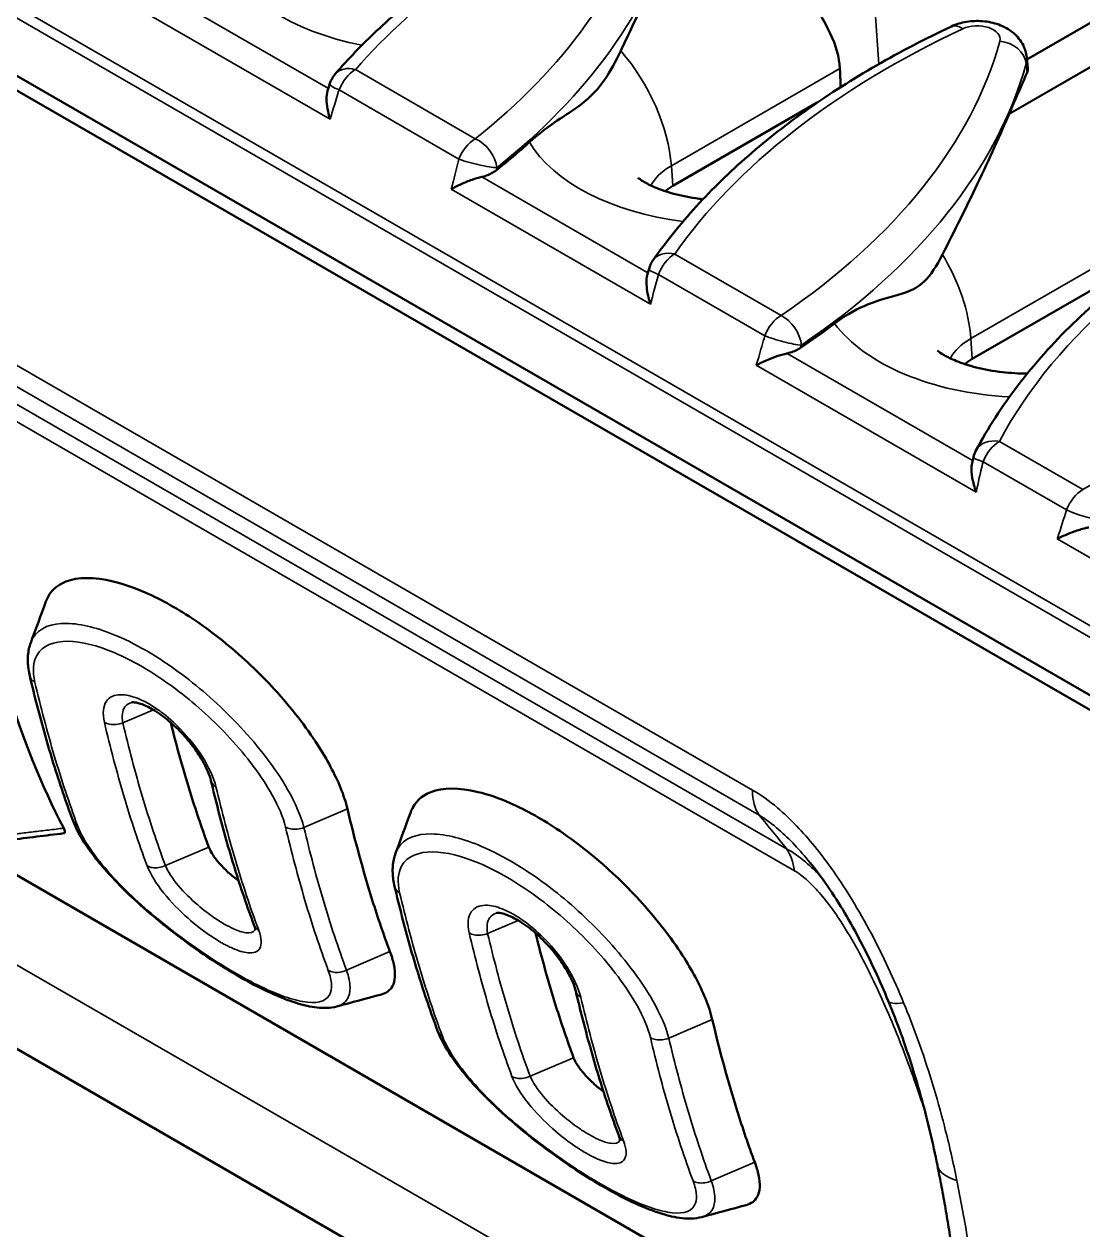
# Model space of a CAD drawing. Header units: millimetres. Extents: x 0 to 1485, y 0 to 1050.
# Drawn here: x 260.83 to 290.58, y 158.93 to 192.82 of the extents above; entities that cross this region are included whole.
import ezdxf

# ---------------------------------------------------------------- set-up
doc = ezdxf.new("R2010")
doc.units = ezdxf.units.MM
doc.header["$LTSCALE"] = 2.5
doc.layers.add('Sichtbar (ISO)', color=7, linetype='Continuous', lineweight=50)
doc.layers.add('Sichtbar schmal (ISO)', color=7, linetype='Continuous', lineweight=35)

msp = doc.modelspace()

# ---------------------------------------------------------------- linework, layer by layer
at = {"layer": 'Sichtbar (ISO)'}
for p, q in [((416.86, 100.751), (63.307, 304.875)), ((240.614, 202.915), (417.037, 101.057)), ((287.419, 153.42), (204.908, 201.058)), ((287.555, 148.461), (206.6, 195.201)), ((289.012, 191.828), (293.613, 194.485)), ((289.005, 191.891), (289.039, 191.573)), ((283.114, 190.614), (279.058, 188.272)), ((293.014, 186.609), (287.476, 183.412))]:
    msp.add_line(p, q, dxfattribs=at)
for centre, start, end in [((270.136, 190.929), 138.9686, 162.8004), ((279.113, 185.747), 145.0473, 164.8271), ((288.236, 180.479), 151.9397, 167.0118)]:
    msp.add_arc(centre, 0.75, start, end, dxfattribs=at)
for centre, major_axis, ratio, start_param, end_param in [((346.626, 156.71), (-9.344, -104.432), 0.790213, 4.447753, 4.449817), ((261.29, 194.229), (28.061, 0), 0.57735, 6.037665, 6.038748), ((251.39, 198.233), (28.061, 0), 0.57735, 5.654837, 5.714066), ((280.649, 187.353), (-2.25, 0), 0.57735, 5.497787, 5.645887), ((352.718, 157.45), (-8.856, -98.925), 0.790158, 4.491591, 4.493542), ((261.29, 194.229), (28.061, 0), 0.57735, 5.577567, 5.631766), ((289.067, 182.493), (-2.25, 0), 0.57735, 5.497787, 5.645887), ((357.581, 158.416), (-8.222, -91.848), 0.790204, 4.539146, 4.54098), ((39.655, 437.242), (-547.584, 68.221), 0.484888, 2.045295, 2.048333)]:
    msp.add_ellipse(centre, major_axis=major_axis, ratio=ratio, start_param=start_param, end_param=end_param, dxfattribs=at)
for points, knots in [([(269.57, 191.422), (269.932, 191.838), (270.324, 192.244), (271.162, 193.033), (271.609, 193.417), (272.554, 194.158), (273.053, 194.516), (274.099, 195.206), (274.645, 195.537), (275.784, 196.171), (276.375, 196.474), (276.987, 196.761)], [5.9633841, 5.9633841, 5.9633841, 5.9633841, 6.0478518, 6.0478518, 6.1323195, 6.1323195, 6.2167872, 6.2167872, 6.3012549, 6.3012549, 6.3857225, 6.3857225, 6.3857225, 6.3857225]), ([(282.349, 195.102), (282.342, 195.038), (282.342, 194.971), (282.359, 194.778), (282.39, 194.648), (282.48, 194.383), (282.549, 194.226), (282.709, 193.914), (282.799, 193.758), (283.088, 193.268), (283.314, 192.914), (283.638, 192.233), (283.741, 191.901), (283.755, 191.577)], [3.8013839, 3.8013839, 3.8013839, 3.8013839, 3.8486369, 3.8486369, 3.9329934, 3.9329934, 4.0314686, 4.0314686, 4.1299438, 4.1299438, 4.3729414, 4.3729414, 4.5970062, 4.5970062, 4.5970062, 4.5970062]), ([(277.594, 192.072), (277.824, 192.551), (278.038, 193.011), (278.368, 193.743), (278.494, 194.03), (278.61, 194.295)], [1.1724592, 1.1724592, 1.1724592, 1.1724592, 1.5671437, 1.5671437, 1.8461985, 1.8461985, 1.8461985, 1.8461985]), ([(286.886, 192.756), (287.024, 192.821), (287.166, 192.862), (287.46, 192.911), (287.614, 192.917), (287.918, 192.892), (288.07, 192.861), (288.363, 192.754), (288.507, 192.679), (288.743, 192.475), (288.84, 192.362), (288.958, 192.119), (288.992, 192.008), (289.005, 191.891)], [0.102537, 0.102537, 0.102537, 0.102537, 0.502627, 0.502627, 0.927097, 0.927097, 1.350551, 1.350551, 1.766423, 1.766423, 2.082244, 2.082244, 2.294291, 2.294291, 2.294291, 2.294291]), ([(278.498, 186.176), (278.861, 186.696), (279.268, 187.202), (280.165, 188.186), (280.654, 188.662), (281.709, 189.582), (282.276, 190.025), (283.479, 190.873), (284.116, 191.278), (285.454, 192.048), (286.156, 192.413), (286.886, 192.756)], [5.8813541, 5.8813541, 5.8813541, 5.8813541, 5.9822278, 5.9822278, 6.0831015, 6.0831015, 6.1839752, 6.1839752, 6.2848489, 6.2848489, 6.3857225, 6.3857225, 6.3857225, 6.3857225]), ([(275.028, 189.503), (275.264, 189.715), (275.481, 189.879), (276.052, 190.279), (276.38, 190.462), (277.053, 191.069), (277.295, 191.452), (277.594, 192.072)], [-1.180217, -1.180217, -1.180217, -1.180217, -0.963853, -0.963853, -0.533073, -0.533073, 0, 0, 0, 0]), ([(288.517, 190.308), (288.559, 190.405), (288.599, 190.5), (288.775, 190.909), (288.904, 191.216), (289.016, 191.462)], [5.4826973, 5.4826973, 5.4826973, 5.4826973, 5.5850708, 5.5850708, 5.9462229, 5.9462229, 5.9462229, 5.9462229]), ([(269.426, 190.149), (269.425, 190.151), (269.425, 190.152), (269.394, 190.251), (269.37, 190.349), (269.337, 190.535), (269.328, 190.625), (269.327, 190.796), (269.335, 190.878), (269.356, 190.947)], [-0.0008062, -0.0008062, -0.0008062, -0.0008062, 0, 0, 0.0642914, 0.0642914, 0.126081, 0.126081, 0.1905923, 0.1905923, 0.1905923, 0.1905923]), ([(286.638, 186.347), (286.978, 187.017), (287.313, 187.688), (287.962, 189.051), (288.266, 189.73), (288.509, 190.291)], [0.830789, 0.830789, 0.830789, 0.830789, 1.339149, 1.339149, 1.926999, 1.926999, 1.926999, 1.926999]), ([(273.688, 188.525), (273.599, 188.505), (273.506, 188.477), (273.311, 188.41), (273.209, 188.369), (273.014, 188.28), (272.92, 188.232), (272.835, 188.183), (272.834, 188.183), (272.833, 188.182)], [0.0947916, 0.0947916, 0.0947916, 0.0947916, 0.1522468, 0.1522468, 0.2178656, 0.2178656, 0.2863204, 0.2863204, 0.2870271, 0.2870271, 0.2870271, 0.2870271]), ([(274.092, 188.71), (274.017, 188.651), (273.924, 188.6), (273.775, 188.548), (273.732, 188.535), (273.688, 188.525)], [0, 0, 0, 0, 0.07596, 0.07596, 0.1047277, 0.1047277, 0.1047277, 0.1047277]), ([(278.082, 188.504), (278.082, 188.504), (278.084, 188.502), (278.106, 188.482), (278.154, 188.444), (278.311, 188.348), (278.422, 188.29), (278.707, 188.169), (278.885, 188.107), (279.302, 187.995), (279.546, 187.946), (279.837, 187.907), (279.872, 187.903), (279.907, 187.899)], [1.3105354, 1.3105354, 1.3105354, 1.3105354, 1.3627451, 1.3627451, 1.5429892, 1.5429892, 1.7243543, 1.7243543, 1.9195187, 1.9195187, 2.1315394, 2.1315394, 2.1599898, 2.1599898, 2.1599898, 2.1599898]), ([(287.574, 180.832), (287.91, 181.462), (288.309, 182.078), (289.224, 183.272), (289.74, 183.851), (290.881, 184.964), (291.506, 185.499), (292.855, 186.519), (293.58, 187.004), (295.118, 187.92), (295.932, 188.351), (296.786, 188.751)], [5.7963505, 5.7963505, 5.7963505, 5.7963505, 5.9142249, 5.9142249, 6.0320993, 6.0320993, 6.1499737, 6.1499737, 6.2678481, 6.2678481, 6.3857225, 6.3857225, 6.3857225, 6.3857225]), ([(283.604, 184.406), (283.967, 184.68), (284.283, 184.838), (284.964, 185.119), (285.323, 185.173), (285.809, 185.354), (285.969, 185.441), (286.312, 185.77), (286.47, 186.017), (286.638, 186.347)], [-1.034156, -1.034156, -1.034156, -1.034156, -0.834853, -0.834853, -0.475916, -0.475916, -0.260053, -0.260053, 0, 0, 0, 0]), ([(278.43, 184.951), (278.43, 184.952), (278.429, 184.953), (278.376, 185.115), (278.338, 185.277), (278.312, 185.543), (278.315, 185.646), (278.334, 185.739), (278.336, 185.748), (278.339, 185.757)], [-0.0008269, -0.0008269, -0.0008269, -0.0008269, 0, 0, 0.1062093, 0.1062093, 0.1910154, 0.1910154, 0.2010287, 0.2010287, 0.2010287, 0.2010287]), ([(282.65, 183.722), (282.569, 183.667), (282.469, 183.621), (282.331, 183.58), (282.304, 183.573), (282.276, 183.567)], [0, 0, 0, 0, 0.07529831, 0.07529831, 0.09334807, 0.09334807, 0.09334807, 0.09334807]), ([(282.276, 183.567), (282.263, 183.564), (282.249, 183.561), (282.138, 183.534), (282.036, 183.504), (281.842, 183.436), (281.749, 183.398), (281.571, 183.319), (281.486, 183.277), (281.407, 183.234), (281.406, 183.233), (281.405, 183.233)], [0.0850363, 0.0850363, 0.0850363, 0.0850363, 0.0934038, 0.0934038, 0.1558913, 0.1558913, 0.2163996, 0.2163996, 0.2791222, 0.2791222, 0.2798388, 0.2798388, 0.2798388, 0.2798388]), ([(286.5, 183.644), (286.5, 183.644), (286.505, 183.639), (286.54, 183.609), (286.596, 183.567), (286.769, 183.466), (286.888, 183.407), (287.19, 183.286), (287.377, 183.224), (287.81, 183.115), (288.061, 183.069), (288.55, 183.013), (288.785, 182.999), (289.02, 182.997)], [1.310535, 1.310535, 1.310535, 1.310535, 1.386619, 1.386619, 1.565768, 1.565768, 1.748444, 1.748444, 1.945758, 1.945758, 2.15979, 2.15979, 2.343964, 2.343964, 2.343964, 2.343964]), ([(287.583, 179.666), (287.583, 179.667), (287.582, 179.669), (287.535, 179.804), (287.498, 179.938), (287.455, 180.183), (287.446, 180.298), (287.457, 180.428), (287.461, 180.457), (287.468, 180.484)], [-0.0008513, -0.0008513, -0.0008513, -0.0008513, 0, 0, 0.0895806, 0.0895806, 0.1725191, 0.1725191, 0.1976117, 0.1976117, 0.1976117, 0.1976117]), ([(259.069, 179.578), (259.403, 177.671), (259.825, 175.821), (260.791, 172.741), (261.311, 171.413), (261.94, 170.219)], [-5.130969, -5.130969, -5.130969, -5.130969, -3.583141, -3.583141, -2.332327, -2.332327, -2.332327, -2.332327]), ([(290.749, 178.675), (290.719, 178.668), (290.688, 178.661), (290.55, 178.627), (290.441, 178.593), (290.252, 178.525), (290.169, 178.493), (290.012, 178.424), (289.936, 178.388), (289.865, 178.351), (289.864, 178.35), (289.863, 178.35)], [0.0752884, 0.0752884, 0.0752884, 0.0752884, 0.0947455, 0.0947455, 0.1616166, 0.1616166, 0.2160268, 0.2160268, 0.272036, 0.272036, 0.2727641, 0.2727641, 0.2727641, 0.2727641]), ([(261.44, 176.592), (261.442, 176.598), (261.444, 176.605), (261.55, 176.875), (261.746, 177.052), (262.337, 177.283), (262.792, 177.286), (263.617, 177.086), (263.92, 176.981), (264.46, 176.744), (264.695, 176.626), (265.162, 176.364), (265.394, 176.22), (265.92, 175.864), (266.216, 175.643), (266.972, 175.022), (267.433, 174.589), (268.337, 173.602), (268.748, 173.072), (269.343, 172.149), (269.562, 171.742), (269.805, 171.145), (269.87, 170.945), (269.914, 170.759)], [-3.230507, -3.230507, -3.230507, -3.230507, -3.222241, -3.222241, -2.873848, -2.873848, -2.412437, -2.412437, -2.166934, -2.166934, -1.985863, -1.985863, -1.811086, -1.811086, -1.591076, -1.591076, -1.243173, -1.243173, -0.864606, -0.864606, -0.56647, -0.56647, -0.404305, -0.404305, -0.404305, -0.404305]), ([(260.985, 174.501), (260.97, 174.565), (260.958, 174.63), (260.94, 174.759), (260.934, 174.823), (260.929, 174.949), (260.93, 175.012), (260.94, 175.136), (260.949, 175.198), (260.975, 175.318), (260.992, 175.376), (261.013, 175.433)], [0.0000617, 0.0000617, 0.0000617, 0.0000617, 0.0443567, 0.0443567, 0.0886516, 0.0886516, 0.1329466, 0.1329466, 0.1772416, 0.1772416, 0.2215366, 0.2215366, 0.2215366, 0.2215366]), ([(262.193, 170.444), (262.097, 170.701), (262.005, 170.961), (261.826, 171.488), (261.74, 171.753), (261.573, 172.29), (261.493, 172.561), (261.339, 173.107), (261.264, 173.383), (261.121, 173.938), (261.052, 174.218), (260.985, 174.5)], [0.000106, 0.000106, 0.000106, 0.000106, 0.239293, 0.239293, 0.478479, 0.478479, 0.717665, 0.717665, 0.956852, 0.956852, 1.196038, 1.196038, 1.196038, 1.196038]), ([(266.076, 171.559), (266.059, 171.631), (266.031, 171.716), (265.948, 171.913), (265.891, 172.027), (265.746, 172.274), (265.656, 172.407), (265.448, 172.68), (265.328, 172.819), (265.066, 173.088), (264.923, 173.215), (264.636, 173.439), (264.491, 173.533), (264.233, 173.67), (264.119, 173.714), (263.954, 173.756), (263.898, 173.759), (263.86, 173.756), (263.854, 173.754), (263.852, 173.754)], [-0.000177, -0.000177, -0.000177, -0.000177, 0.0869514, 0.0869514, 0.1853255, 0.1853255, 0.2948452, 0.2948452, 0.4160454, 0.4160454, 0.548643, 0.548643, 0.6876006, 0.6876006, 0.8199686, 0.8199686, 0.9321202, 0.9321202, 0.9772853, 0.9772853, 0.9772853, 0.9772853]), ([(264.946, 173.19), (265.122, 172.487), (265.313, 171.801), (265.675, 170.646), (265.84, 170.162), (266.017, 169.687)], [-4.186366, -4.186366, -4.186366, -4.186366, -3.583141, -3.583141, -3.13715, -3.13715, -3.13715, -3.13715]), ([(267.285, 167.504), (267.189, 167.761), (267.096, 168.021), (266.917, 168.548), (266.831, 168.813), (266.665, 169.35), (266.584, 169.621), (266.43, 170.168), (266.355, 170.444), (266.212, 170.999), (266.143, 171.279), (266.076, 171.561)], [-0.000203, -0.000203, -0.000203, -0.000203, 0.239087, 0.239087, 0.478378, 0.478378, 0.717668, 0.717668, 0.956959, 0.956959, 1.196249, 1.196249, 1.196249, 1.196249]), ([(271.693, 170.672), (271.695, 170.679), (271.697, 170.685), (271.803, 170.955), (271.999, 171.132), (272.59, 171.363), (273.045, 171.366), (273.87, 171.167), (274.173, 171.061), (274.714, 170.824), (274.948, 170.706), (275.415, 170.444), (275.647, 170.3), (276.173, 169.944), (276.469, 169.724), (277.225, 169.103), (277.686, 168.67), (278.59, 167.683), (279.001, 167.153), (279.596, 166.23), (279.815, 165.823), (280.058, 165.225), (280.123, 165.026), (280.167, 164.839)], [-3.230507, -3.230507, -3.230507, -3.230507, -3.222241, -3.222241, -2.873848, -2.873848, -2.412437, -2.412437, -2.166934, -2.166934, -1.985863, -1.985863, -1.811086, -1.811086, -1.591076, -1.591076, -1.243173, -1.243173, -0.864606, -0.864606, -0.56647, -0.56647, -0.404305, -0.404305, -0.404305, -0.404305]), ([(269.914, 170.759), (270.122, 169.878), (270.354, 169.021), (270.766, 167.707), (270.931, 167.223), (271.109, 166.748)], [-4.330796, -4.330796, -4.330796, -4.330796, -3.583141, -3.583141, -3.13715, -3.13715, -3.13715, -3.13715]), ([(261.94, 170.219), (261.962, 170.179), (261.974, 170.144), (261.975, 170.098), (261.968, 170.083), (261.949, 170.076), (261.945, 170.075), (261.941, 170.075)], [0, 0, 0, 0, 0.0424652, 0.0424652, 0.07630631, 0.07630631, 0.08353512, 0.08353512, 0.08353512, 0.08353512]), ([(269.617, 165.208), (269.427, 165.157), (269.245, 165.157), (268.87, 165.198), (268.676, 165.245), (268.246, 165.379), (268.008, 165.474), (267.513, 165.7), (267.257, 165.831), (266.73, 166.126), (266.459, 166.289), (265.906, 166.647), (265.625, 166.841), (265.073, 167.246), (264.803, 167.456), (264.305, 167.87), (264.075, 168.072), (263.664, 168.458), (263.481, 168.641), (263.16, 168.985), (263.019, 169.146), (262.776, 169.448), (262.671, 169.589), (262.416, 169.968), (262.283, 170.207), (262.194, 170.443)], [0.483487, 0.483487, 0.483487, 0.483487, 0.66213, 0.66213, 0.852154, 0.852154, 1.069983, 1.069983, 1.287812, 1.287812, 1.50564, 1.50564, 1.723469, 1.723469, 1.929281, 1.929281, 2.106715, 2.106715, 2.255157, 2.255157, 2.37901, 2.37901, 2.484918, 2.484918, 2.661774, 2.661774, 2.661774, 2.661774]), ([(266.017, 169.687), (266.037, 169.636), (266.064, 169.58), (266.151, 169.435), (266.216, 169.346), (266.374, 169.16), (266.466, 169.066), (266.659, 168.889), (266.759, 168.808), (266.857, 168.736)], [-0.5808693, -0.5808693, -0.5808693, -0.5808693, -0.5315571, -0.5315571, -0.4602239, -0.4602239, -0.3817186, -0.3817186, -0.3029791, -0.3029791, -0.3029791, -0.3029791]), ([(271.238, 168.581), (271.223, 168.646), (271.211, 168.711), (271.193, 168.839), (271.187, 168.903), (271.182, 169.03), (271.183, 169.093), (271.193, 169.217), (271.202, 169.278), (271.228, 169.398), (271.245, 169.457), (271.266, 169.514)], [0.0000617, 0.0000617, 0.0000617, 0.0000617, 0.0443567, 0.0443567, 0.0886516, 0.0886516, 0.1329466, 0.1329466, 0.1772416, 0.1772416, 0.2215366, 0.2215366, 0.2215366, 0.2215366]), ([(285.112, 165.365), (284.994, 165.649), (284.871, 165.931), (284.612, 166.49), (284.477, 166.766), (284.193, 167.308), (284.045, 167.574), (283.738, 168.091), (283.578, 168.342), (283.25, 168.82), (283.081, 169.047), (282.911, 169.257)], [0, 0, 0, 0, 0.204092, 0.204092, 0.408184, 0.408184, 0.612276, 0.612276, 0.816368, 0.816368, 1.02046, 1.02046, 1.02046, 1.02046]), ([(272.446, 164.525), (272.35, 164.782), (272.258, 165.042), (272.079, 165.568), (271.993, 165.834), (271.826, 166.37), (271.746, 166.641), (271.592, 167.188), (271.517, 167.463), (271.374, 168.018), (271.305, 168.298), (271.238, 168.58)], [0.000106, 0.000106, 0.000106, 0.000106, 0.239293, 0.239293, 0.478479, 0.478479, 0.717665, 0.717665, 0.956852, 0.956852, 1.196038, 1.196038, 1.196038, 1.196038]), ([(276.329, 165.64), (276.312, 165.711), (276.284, 165.797), (276.201, 165.994), (276.144, 166.108), (275.999, 166.354), (275.909, 166.488), (275.701, 166.761), (275.581, 166.9), (275.319, 167.168), (275.176, 167.296), (274.889, 167.519), (274.744, 167.613), (274.486, 167.75), (274.372, 167.794), (274.207, 167.836), (274.151, 167.839), (274.113, 167.836), (274.107, 167.835), (274.105, 167.834)], [-0.000177, -0.000177, -0.000177, -0.000177, 0.0869512, 0.0869512, 0.1853253, 0.1853253, 0.2948449, 0.2948449, 0.4160451, 0.4160451, 0.5486427, 0.5486427, 0.6876003, 0.6876003, 0.8199683, 0.8199683, 0.93212, 0.93212, 0.9772853, 0.9772853, 0.9772853, 0.9772853]), ([(267.323, 167.35), (267.323, 167.35), (267.323, 167.351), (267.323, 167.357), (267.322, 167.366), (267.318, 167.393), (267.314, 167.411), (267.302, 167.454), (267.294, 167.478), (267.285, 167.505)], [1.1945954, 1.1945954, 1.1945954, 1.1945954, 1.2098956, 1.2098956, 1.247147, 1.247147, 1.2843985, 1.2843985, 1.3212206, 1.3212206, 1.3212206, 1.3212206]), ([(275.199, 167.271), (275.375, 166.568), (275.566, 165.881), (275.928, 164.727), (276.093, 164.242), (276.27, 163.768)], [-4.186366, -4.186366, -4.186366, -4.186366, -3.583141, -3.583141, -3.13715, -3.13715, -3.13715, -3.13715]), ([(271.109, 166.748), (271.156, 166.622), (271.191, 166.504), (271.273, 166.125), (271.257, 165.92), (271.112, 165.658), (271.006, 165.583), (270.866, 165.545)], [-3.55076, -3.55076, -3.55076, -3.55076, -3.4280071, -3.4280071, -3.1277782, -3.1277782, -2.8815118, -2.8815118, -2.8815118, -2.8815118]), ([(277.538, 161.584), (277.442, 161.841), (277.349, 162.102), (277.17, 162.628), (277.084, 162.894), (276.918, 163.431), (276.837, 163.702), (276.683, 164.248), (276.608, 164.524), (276.465, 165.08), (276.396, 165.359), (276.329, 165.641)], [-0.000203, -0.000203, -0.000203, -0.000203, 0.239087, 0.239087, 0.478378, 0.478378, 0.717668, 0.717668, 0.956959, 0.956959, 1.196249, 1.196249, 1.196249, 1.196249]), ([(286.494, 160.742), (286.433, 161.048), (286.366, 161.355), (286.22, 161.971), (286.141, 162.28), (285.97, 162.899), (285.879, 163.209), (285.683, 163.829), (285.579, 164.138), (285.356, 164.755), (285.237, 165.061), (285.112, 165.365)], [0, 0, 0, 0, 0.220134, 0.220134, 0.440269, 0.440269, 0.660403, 0.660403, 0.880537, 0.880537, 1.100672, 1.100672, 1.100672, 1.100672]), ([(280.167, 164.839), (280.375, 163.958), (280.607, 163.101), (281.019, 161.787), (281.184, 161.303), (281.362, 160.828)], [-4.330796, -4.330796, -4.330796, -4.330796, -3.583141, -3.583141, -3.13715, -3.13715, -3.13715, -3.13715]), ([(279.87, 159.289), (279.68, 159.237), (279.498, 159.238), (279.123, 159.279), (278.93, 159.325), (278.499, 159.46), (278.261, 159.554), (277.766, 159.78), (277.51, 159.911), (276.983, 160.206), (276.712, 160.37), (276.159, 160.727), (275.878, 160.921), (275.326, 161.326), (275.056, 161.536), (274.558, 161.951), (274.328, 162.152), (273.917, 162.539), (273.734, 162.721), (273.413, 163.066), (273.272, 163.226), (273.029, 163.529), (272.924, 163.67), (272.669, 164.049), (272.536, 164.287), (272.447, 164.523)], [0.483487, 0.483487, 0.483487, 0.483487, 0.66213, 0.66213, 0.852154, 0.852154, 1.069983, 1.069983, 1.287812, 1.287812, 1.50564, 1.50564, 1.723469, 1.723469, 1.929281, 1.929281, 2.106715, 2.106715, 2.255157, 2.255157, 2.37901, 2.37901, 2.484918, 2.484918, 2.661774, 2.661774, 2.661774, 2.661774]), ([(276.27, 163.768), (276.29, 163.716), (276.317, 163.66), (276.404, 163.516), (276.47, 163.427), (276.627, 163.241), (276.719, 163.146), (276.912, 162.97), (277.012, 162.888), (277.11, 162.816)], [-0.5808693, -0.5808693, -0.5808693, -0.5808693, -0.5315571, -0.5315571, -0.4602239, -0.4602239, -0.3817186, -0.3817186, -0.3029791, -0.3029791, -0.3029791, -0.3029791]), ([(277.576, 161.43), (277.576, 161.43), (277.576, 161.431), (277.576, 161.437), (277.575, 161.446), (277.571, 161.474), (277.567, 161.492), (277.555, 161.534), (277.547, 161.558), (277.538, 161.585)], [1.1945954, 1.1945954, 1.1945954, 1.1945954, 1.2098956, 1.2098956, 1.247147, 1.247147, 1.2843985, 1.2843985, 1.3212206, 1.3212206, 1.3212206, 1.3212206]), ([(281.362, 160.828), (281.409, 160.702), (281.444, 160.584), (281.526, 160.205), (281.51, 160), (281.365, 159.738), (281.259, 159.663), (281.119, 159.626)], [-3.55076, -3.55076, -3.55076, -3.55076, -3.4280071, -3.4280071, -3.1277782, -3.1277782, -2.8815118, -2.8815118, -2.8815118, -2.8815118]), ([(286.994, 157.743), (286.969, 157.939), (286.942, 158.136), (286.884, 158.531), (286.854, 158.729), (286.79, 159.128), (286.757, 159.328), (286.687, 159.73), (286.65, 159.932), (286.574, 160.336), (286.535, 160.539), (286.494, 160.742)], [0, 0, 0, 0, 0.1419923, 0.1419923, 0.2839846, 0.2839846, 0.4259769, 0.4259769, 0.5679692, 0.5679692, 0.7099615, 0.7099615, 0.7099615, 0.7099615])]:
    msp.add_open_spline(points, degree=3, knots=knots, dxfattribs=at)
for points, degree in [([(283.755, 191.577), (283.765, 191.317), (283.777, 191.052)], 2), ([(289.016, 191.462), (289.034, 191.502), (289.042, 191.541), (289.039, 191.573)], 3), ([(261.013, 175.433), (261.155, 175.819), (261.297, 176.206), (261.44, 176.592)], 3), ([(260.985, 174.501), (260.985, 174.5), (260.985, 174.5), (260.985, 174.5)], 3), ([(271.266, 169.514), (271.408, 169.9), (271.55, 170.286), (271.693, 170.672)], 3), ([(262.194, 170.443), (262.194, 170.443), (262.194, 170.444), (262.193, 170.444)], 3), ([(271.238, 168.581), (271.238, 168.581), (271.238, 168.58), (271.238, 168.58)], 3), ([(270.866, 165.545), (270.45, 165.433), (270.033, 165.321), (269.617, 165.208)], 3), ([(272.447, 164.523), (272.447, 164.524), (272.447, 164.524), (272.446, 164.525)], 3), ([(281.119, 159.626), (280.703, 159.513), (280.286, 159.401), (279.87, 159.289)], 3)]:
    msp.add_open_spline(points, degree=degree, dxfattribs=at)
at = {"layer": 'Sichtbar schmal (ISO)'}
for p, q in [((281.298, 171.291), (198.869, 218.881)), ((199.058, 218.174), (281.487, 170.584)), ((282.254, 169.642), (199.471, 217.437)), ((199.692, 216.817), (282.475, 169.022)), ((417.219, 102.913), (240.796, 204.771)), ((417.15, 102.621), (240.727, 204.479)), ((207.291, 197.161), (287.536, 150.832)), ((284.844, 191.697), (284.65, 194.702)), ((269.377, 191.014), (264.983, 193.551)), ((269.426, 190.149), (264.144, 193.199)), ((288.509, 190.291), (292.715, 192.719)), ((292.722, 192.736), (288.517, 190.308)), ((270.136, 191.542), (273.505, 189.596)), ((283.755, 191.577), (279.017, 188.841)), ((289.016, 191.462), (288.99, 191.713)), ((273.046, 189.025), (269.677, 190.97)), ((279.017, 188.841), (279.058, 188.272)), ((278.358, 185.829), (273.688, 188.525)), ((278.43, 184.951), (272.833, 188.182)), ((293.654, 187.572), (287.435, 183.981)), ((279.113, 186.359), (282.102, 184.633)), ((281.643, 184.062), (278.654, 185.788)), ((287.435, 183.981), (287.476, 183.412)), ((287.485, 180.559), (282.276, 183.567)), ((287.583, 179.666), (281.405, 183.233)), ((288.236, 181.092), (290.583, 179.737)), ((290.124, 179.165), (287.777, 180.52)), ((296.906, 174.283), (289.863, 178.35)), ((264.463, 173.545), (263.601, 173.177)), ((263.601, 173.177), (263.601, 173.177)), ((269.914, 170.759), (268.692, 170.238)), ((268.692, 170.238), (268.692, 170.238)), ((266.017, 169.687), (264.796, 169.166)), ((264.796, 169.166), (264.796, 169.166)), ((274.716, 167.625), (273.854, 167.258)), ((273.854, 167.258), (273.854, 167.257)), ((271.109, 166.748), (269.887, 166.227)), ((269.887, 166.227), (269.887, 166.227)), ((280.167, 164.839), (278.945, 164.318)), ((278.945, 164.318), (278.945, 164.318)), ((276.27, 163.768), (275.049, 163.247)), ((275.049, 163.247), (275.049, 163.247)), ((281.362, 160.828), (280.14, 160.307)), ((280.14, 160.307), (280.14, 160.307))]:
    msp.add_line(p, q, dxfattribs=at)
for centre, major_axis, ratio, start_param, end_param in [((294.537, 184.463), (-27.308, 0), 0.57735, 5.39525, 5.817588), ((251.39, 198.846), (27.308, 0), 0.57735, 5.65627, 6.123923), ((251.39, 198.287), (28.055, 0), 0.57735, 5.65627, 6.123923), ((272.231, 195.479), (-5.945, 0), 0.57735, 0.202869, 1.243831), ((304.437, 180.459), (-27.308, 0), 0.57735, 5.39525, 5.899618), ((287.205, 192.077), (-0.319, 0.679), 0.515222, 5.544059, 6.283185), ((287.613, 192.4), (0.647, 0), 0.57735, 6.123923, 8.536843), ((261.29, 194.841), (27.308, 0), 0.57735, 5.57897, 6.123923), ((288.252, 191.728), (0.723, -0.201), 0.806163, 0.307895, 1.791425), ((276.446, 190.066), (-1.825, 3.161), 0.57735, 4.014257, 5.036874), ((287.613, 191.841), (1.394, 0), 0.57735, 6.123923, 6.345089), ((270.136, 190.929), (-0.566, 0.492), 0.729584, 5.27809, 6.283185), ((270.136, 190.929), (0.375, 0.65), 0.57735, 0.785398, 1.832596), ((261.29, 194.282), (28.055, 0), 0.57735, 5.57897, 6.123923), ((270.136, 190.929), (-0.716, 0.222), 0.161213, 0, 0.925843), ((273.505, 188.984), (-0.375, -0.65), 0.57735, 3.926991, 4.974188), ((273.505, 188.984), (0.467, -0.587), 0.661232, 0.779826, 2.263356), ((280.649, 190.619), (-5.945, 0), 0.57735, 0.331362, 1.349439), ((273.505, 188.984), (0.728, -0.181), 0.119432, 4.059547, 5.723055), ((280.649, 187.899), (-2.308, 0), 0.57735, 5.497787, 5.989197), ((314.336, 176.454), (-27.308, 0), 0.57735, 5.39525, 5.984622), ((271.189, 190.836), (27.308, 0), 0.57735, 5.502154, 6.123923), ((279.113, 185.747), (-0.615, 0.43), 0.757166, 5.199156, 6.283185), ((279.113, 185.747), (0.375, 0.65), 0.57735, 0.785398, 1.832596), ((284.864, 185.206), (-1.825, 3.161), 0.57735, 4.014257, 4.74004), ((279.113, 185.747), (-0.724, 0.196), 0.135043, 0, 0.920602), ((282.102, 184.021), (-0.375, -0.65), 0.57735, 3.926991, 4.974188), ((282.102, 184.021), (0.422, -0.62), 0.622268, 0.828641, 2.312171), ((289.067, 185.759), (-5.945, 0), 0.57735, 0.405392, 1.478381), ((282.102, 184.021), (0.722, -0.204), 0.142979, 4.063676, 5.66086), ((289.067, 183.039), (-2.308, 0), 0.57735, 5.497787, 5.989197), ((288.236, 180.479), (-0.662, 0.353), 0.780375, 5.106601, 6.283185), ((288.236, 180.479), (0.375, 0.65), 0.57735, 0.785398, 1.832596), ((288.236, 180.479), (-0.731, 0.169), 0.106327, 0, 0.915999), ((290.583, 179.124), (-0.375, -0.65), 0.57735, 3.926991, 4.974188), ((290.583, 179.124), (0.715, -0.226), 0.165816, 4.068465, 5.599441), ((282.712, 172.107), (-1, -1.732), 0.57735, 5.497787, 6.021386), ((280.723, 167.738), (1.25, 2.165), 0.57735, 5.632019, 6.021386), ((286.96, 166.129), (-1.848, -0.764), 0.182395, 0, 0.627596), ((284.318, 161.123), (-2.373, -0.787), 0.58859, 3.709436, 3.722871), ((288.455, 161.136), (-1.961, -0.394), 0.412064, 0, 0.686258)]:
    msp.add_ellipse(centre, major_axis=major_axis, ratio=ratio, start_param=start_param, end_param=end_param, dxfattribs=at)
for points, knots in [([(269.677, 190.97), (269.673, 190.959), (269.67, 190.948), (269.585, 190.675), (269.505, 190.412), (269.426, 190.149)], [-1.39896315, -1.39896315, -1.39896315, -1.39896315, -1.39829084, -1.39829084, -1.38242798, -1.38242798, -1.38242798, -1.38242798]), ([(272.833, 188.182), (272.854, 188.261), (272.874, 188.341), (272.894, 188.42), (272.945, 188.622), (272.996, 188.824), (273.046, 189.025)], [-1.27970399, -1.27970399, -1.27970399, -1.27970399, -1.27522859, -1.27522859, -1.27522859, -1.26387056, -1.26387056, -1.26387056, -1.26387056]), ([(278.654, 185.788), (278.65, 185.773), (278.646, 185.758), (278.57, 185.479), (278.5, 185.215), (278.43, 184.951)], [-1.31329785, -1.31329785, -1.31329785, -1.31329785, -1.31240831, -1.31240831, -1.29622858, -1.29622858, -1.29622858, -1.29622858]), ([(281.405, 183.233), (281.427, 183.31), (281.45, 183.386), (281.472, 183.463), (281.529, 183.663), (281.586, 183.862), (281.643, 184.062)], [-1.35461636, -1.35461636, -1.35461636, -1.35461636, -1.35025925, -1.35025925, -1.35025925, -1.33891944, -1.33891944, -1.33891944, -1.33891944]), ([(287.777, 180.52), (287.773, 180.501), (287.768, 180.483), (287.703, 180.198), (287.642, 179.932), (287.583, 179.666)], [-1.22342221, -1.22342221, -1.22342221, -1.22342221, -1.22224675, -1.22224675, -1.20563003, -1.20563003, -1.20563003, -1.20563003]), ([(289.863, 178.35), (289.868, 178.367), (289.874, 178.384), (289.879, 178.401), (289.962, 178.655), (290.043, 178.91), (290.124, 179.165)], [-1.4300151, -1.4300151, -1.4300151, -1.4300151, -1.42904183, -1.42904183, -1.42904183, -1.41436007, -1.41436007, -1.41436007, -1.41436007]), ([(268.692, 170.238), (268.611, 170.559), (268.449, 170.926), (267.883, 171.918), (267.406, 172.523), (266.413, 173.592), (265.888, 174.062), (265.041, 174.712), (264.715, 174.934), (264.395, 175.127), (264.065, 175.326), (263.74, 175.494), (262.922, 175.841), (262.442, 175.969), (261.608, 175.983), (261.246, 175.869), (261.045, 175.512), (261.028, 175.473), (261.013, 175.433)], [-2.666413, -2.666413, -2.666413, -2.666413, -2.435854, -2.435854, -2.034644, -2.034644, -1.626892, -1.626892, -1.372047, -1.372047, -1.372047, -1.109481, -1.109481, -0.689375, -0.689375, -0.267858, -0.267858, -0.221536, -0.221536, -0.221536, -0.221536]), ([(261.128, 174.32), (261.055, 174.633), (261.082, 174.89), (261.341, 175.36), (261.667, 175.474), (262.437, 175.469), (262.886, 175.353), (263.655, 175.028), (263.962, 174.87), (264.272, 174.682), (264.574, 174.5), (264.88, 174.291), (265.675, 173.679), (266.164, 173.237), (267.071, 172.249), (267.495, 171.698), (267.976, 170.835), (268.109, 170.523), (268.174, 170.252)], [0.000196, 0.000196, 0.000196, 0.000196, 0.267858, 0.267858, 0.689375, 0.689375, 1.109481, 1.109481, 1.372047, 1.372047, 1.372047, 1.626892, 1.626892, 2.034644, 2.034644, 2.435854, 2.435854, 2.666217, 2.666217, 2.666217, 2.666217]), ([(260.985, 174.5), (260.993, 174.468), (261.006, 174.438), (261.051, 174.376), (261.085, 174.346), (261.127, 174.321), (261.127, 174.321), (261.128, 174.32)], [0.04990268, 0.04990268, 0.04990268, 0.04990268, 0.07812875, 0.07812875, 0.11319254, 0.11319254, 0.11371882, 0.11371882, 0.11371882, 0.11371882]), ([(262.328, 170.291), (262.209, 170.609), (262.096, 170.932), (261.878, 171.588), (261.774, 171.92), (261.674, 172.257), (261.575, 172.593), (261.479, 172.934), (261.298, 173.622), (261.211, 173.97), (261.128, 174.32)], [0.000253, 0.000253, 0.000253, 0.000253, 0.298925, 0.298925, 0.59785, 0.59785, 0.59785, 0.89698, 0.89698, 1.195897, 1.195897, 1.195897, 1.195897]), ([(266.219, 171.383), (266.218, 171.384), (266.218, 171.384), (266.218, 171.385), (266.156, 171.638), (266.021, 171.935), (265.665, 172.499), (265.452, 172.766), (265.049, 173.183), (264.865, 173.346), (264.565, 173.57), (264.451, 173.646), (264.338, 173.711), (264.225, 173.776), (264.115, 173.83), (263.839, 173.938), (263.681, 173.973), (263.365, 173.971), (263.222, 173.909), (263.046, 173.652), (263.025, 173.446), (263.082, 173.195), (263.082, 173.195), (263.082, 173.194), (263.082, 173.194)], [-0.00044, -0.00044, -0.00044, -0.00044, 0, 0, 0, 0.214528, 0.214528, 0.413323, 0.413323, 0.566242, 0.566242, 0.661817, 0.661817, 0.661817, 0.757387, 0.757387, 0.910298, 0.910298, 1.109082, 1.109082, 1.323529, 1.323529, 1.323529, 1.323969, 1.323969, 1.323969, 1.323969]), ([(263.601, 173.177), (263.563, 173.367), (263.584, 173.523), (263.705, 173.689), (263.771, 173.732), (263.852, 173.754)], [-1.3235288, -1.3235288, -1.3235288, -1.3235288, -1.1090821, -1.1090821, -0.9772853, -0.9772853, -0.9772853, -0.9772853]), ([(263.601, 173.177), (263.541, 173.154), (263.477, 173.139), (263.349, 173.126), (263.285, 173.129), (263.2, 173.146), (263.174, 173.153), (263.127, 173.171), (263.104, 173.181), (263.083, 173.193), (263.083, 173.194), (263.082, 173.194)], [0, 0, 0, 0, 0.0390642, 0.0390642, 0.0781283, 0.0781283, 0.0959003, 0.0959003, 0.1131437, 0.1131437, 0.1136702, 0.1136702, 0.1136702, 0.1136702]), ([(263.082, 173.194), (263.082, 173.193), (263.082, 173.193), (263.082, 173.193), (263.165, 172.842), (263.252, 172.494), (263.434, 171.806), (263.529, 171.465), (263.629, 171.128), (263.728, 170.792), (263.832, 170.46), (264.05, 169.803), (264.164, 169.48), (264.284, 169.161), (264.284, 169.161), (264.284, 169.16), (264.284, 169.16)], [-0.000382, -0.000382, -0.000382, -0.000382, 0, 0, 0, 0.29913, 0.29913, 0.59826, 0.59826, 0.59826, 0.897185, 0.897185, 1.19611, 1.19611, 1.19611, 1.196563, 1.196563, 1.196563, 1.196563]), ([(264.796, 169.166), (264.678, 169.483), (264.564, 169.805), (264.348, 170.457), (264.244, 170.788), (264.145, 171.123), (264.046, 171.458), (263.951, 171.797), (263.77, 172.482), (263.684, 172.828), (263.601, 173.177)], [-1.19611, -1.19611, -1.19611, -1.19611, -0.897185, -0.897185, -0.59826, -0.59826, -0.59826, -0.29913, -0.29913, 0, 0, 0, 0]), ([(266.076, 171.559), (266.084, 171.528), (266.098, 171.499), (266.13, 171.455), (266.145, 171.438), (266.178, 171.409), (266.197, 171.396), (266.217, 171.384), (266.218, 171.383), (266.219, 171.383)], [-0.0627347, -0.0627347, -0.0627347, -0.0627347, -0.03501543, -0.03501543, -0.01724335, -0.01724335, 0, 0, 0.00052652, 0.00052652, 0.00052652, 0.00052652]), ([(267.42, 167.349), (267.42, 167.35), (267.42, 167.35), (267.42, 167.351), (267.301, 167.669), (267.187, 167.993), (266.969, 168.649), (266.865, 168.981), (266.765, 169.317), (266.666, 169.654), (266.571, 169.995), (266.389, 170.683), (266.302, 171.031), (266.219, 171.382), (266.219, 171.382), (266.219, 171.383), (266.219, 171.383)], [-0.000453, -0.000453, -0.000453, -0.000453, 0, 0, 0, 0.298925, 0.298925, 0.59785, 0.59785, 0.59785, 0.89698, 0.89698, 1.19611, 1.19611, 1.19611, 1.196493, 1.196493, 1.196493, 1.196493]), ([(285.546, 165.313), (285.41, 165.642), (285.266, 165.969), (284.81, 166.946), (284.472, 167.589), (283.774, 168.732), (283.426, 169.239), (282.718, 170.108), (282.366, 170.48), (281.769, 170.985), (281.534, 171.155), (281.298, 171.291)], [0, 0, 0, 0, 0.217235, 0.217235, 0.651669, 0.651669, 1.020903, 1.020903, 1.340957, 1.340957, 1.54099, 1.54099, 1.54099, 1.54099]), ([(281.487, 170.584), (281.67, 170.474), (281.857, 170.335), (282.339, 169.915), (282.631, 169.601), (282.91, 169.258), (282.91, 169.258), (282.911, 169.257)], [-1.5409905, -1.5409905, -1.5409905, -1.5409905, -1.340957, -1.340957, -1.0209035, -1.0209035, -1.0204596, -1.0204596, -1.0204596, -1.0204596]), ([(261.94, 170.219), (261.796, 170.202), (261.652, 170.184), (261.364, 170.15), (261.22, 170.132), (261.076, 170.115), (260.942, 170.099), (260.808, 170.083), (260.629, 170.062), (260.584, 170.056), (260.539, 170.051)], [0, 0, 0, 0, 0.0950628, 0.0950628, 0.1901257, 0.1901257, 0.1901257, 0.2782339, 0.2782339, 0.308056, 0.308056, 0.308056, 0.308056]), ([(262.328, 170.291), (262.328, 170.291), (262.327, 170.291), (262.286, 170.316), (262.252, 170.346), (262.213, 170.401), (262.202, 170.422), (262.194, 170.443)], [-0.00052616, -0.00052616, -0.00052616, -0.00052616, 0, 0, 0.03503885, 0.03503885, 0.05391606, 0.05391606, 0.05391606, 0.05391606]), ([(269.374, 166.223), (269.431, 166.07), (269.461, 165.934), (269.473, 165.706), (269.453, 165.613), (269.299, 165.324), (269.015, 165.283), (268.306, 165.408), (267.876, 165.571), (267.114, 165.946), (266.804, 166.118), (266.484, 166.313), (266.182, 166.497), (265.87, 166.703), (265.047, 167.287), (264.527, 167.696), (263.552, 168.587), (263.089, 169.071), (262.561, 169.809), (262.414, 170.065), (262.328, 170.291)], [0.000232, 0.000232, 0.000232, 0.000232, 0.144073, 0.144073, 0.288145, 0.288145, 0.717344, 0.717344, 1.142981, 1.142981, 1.409004, 1.409004, 1.409004, 1.660222, 1.660222, 2.062171, 2.062171, 2.450525, 2.450525, 2.661635, 2.661635, 2.661635, 2.661635]), ([(268.174, 170.252), (268.257, 169.902), (268.343, 169.554), (268.525, 168.866), (268.62, 168.526), (268.72, 168.189), (268.819, 167.853), (268.924, 167.52), (269.141, 166.864), (269.255, 166.541), (269.374, 166.223)], [0.000214, 0.000214, 0.000214, 0.000214, 0.29913, 0.29913, 0.59826, 0.59826, 0.59826, 0.897185, 0.897185, 1.195857, 1.195857, 1.195857, 1.195857]), ([(268.174, 170.252), (268.174, 170.252), (268.175, 170.252), (268.217, 170.228), (268.265, 170.21), (268.377, 170.189), (268.44, 170.186), (268.568, 170.199), (268.632, 170.214), (268.692, 170.238)], [-0.0005263, -0.0005263, -0.0005263, -0.0005263, 0, 0, 0.0350638, 0.0350638, 0.0741281, 0.0741281, 0.1131925, 0.1131925, 0.1131925, 0.1131925]), ([(269.887, 166.227), (269.769, 166.544), (269.656, 166.865), (269.439, 167.518), (269.335, 167.849), (269.236, 168.183), (269.137, 168.518), (269.042, 168.857), (268.861, 169.542), (268.775, 169.888), (268.692, 170.238)], [-1.19611, -1.19611, -1.19611, -1.19611, -0.897185, -0.897185, -0.59826, -0.59826, -0.59826, -0.29913, -0.29913, 0, 0, 0, 0]), ([(278.945, 164.318), (278.864, 164.639), (278.702, 165.006), (278.136, 165.998), (277.659, 166.603), (276.666, 167.672), (276.141, 168.143), (275.294, 168.792), (274.969, 169.014), (274.648, 169.207), (274.318, 169.406), (273.993, 169.574), (273.175, 169.922), (272.695, 170.05), (271.861, 170.063), (271.499, 169.949), (271.298, 169.592), (271.281, 169.554), (271.266, 169.513)], [-2.666413, -2.666413, -2.666413, -2.666413, -2.435854, -2.435854, -2.034644, -2.034644, -1.626892, -1.626892, -1.372047, -1.372047, -1.372047, -1.109481, -1.109481, -0.689375, -0.689375, -0.267858, -0.267858, -0.221536, -0.221536, -0.221536, -0.221536]), ([(271.381, 168.401), (271.308, 168.714), (271.335, 168.971), (271.594, 169.441), (271.92, 169.554), (272.69, 169.55), (273.139, 169.433), (273.908, 169.108), (274.215, 168.95), (274.526, 168.763), (274.827, 168.581), (275.134, 168.371), (275.928, 167.76), (276.418, 167.317), (277.324, 166.329), (277.748, 165.779), (278.229, 164.915), (278.362, 164.604), (278.427, 164.333)], [0.000196, 0.000196, 0.000196, 0.000196, 0.267858, 0.267858, 0.689375, 0.689375, 1.109481, 1.109481, 1.372047, 1.372047, 1.372047, 1.626892, 1.626892, 2.034644, 2.034644, 2.435854, 2.435854, 2.666217, 2.666217, 2.666217, 2.666217]), ([(283.224, 168.85), (283.088, 168.998), (282.943, 169.139), (282.62, 169.412), (282.439, 169.54), (282.254, 169.642)], [1.4869595, 1.4869595, 1.4869595, 1.4869595, 1.5729979, 1.5729979, 1.6679819, 1.6679819, 1.6679819, 1.6679819]), ([(264.796, 169.166), (264.737, 169.139), (264.675, 169.119), (264.548, 169.1), (264.486, 169.1), (264.401, 169.114), (264.376, 169.121), (264.328, 169.137), (264.306, 169.147), (264.285, 169.159), (264.285, 169.16), (264.284, 169.16)], [-0.1131261, -0.1131261, -0.1131261, -0.1131261, -0.074062, -0.074062, -0.034998, -0.034998, -0.0172344, -0.0172344, 0, 0, 0.0005265, 0.0005265, 0.0005265, 0.0005265]), ([(264.284, 169.16), (264.284, 169.159), (264.284, 169.159), (264.285, 169.158), (264.372, 168.93), (264.538, 168.662), (264.949, 168.149), (265.187, 167.905), (265.624, 167.517), (265.819, 167.364), (266.129, 167.149), (266.245, 167.074), (266.358, 167.009), (266.471, 166.944), (266.579, 166.888), (266.845, 166.772), (266.993, 166.727), (267.276, 166.699), (267.393, 166.738), (267.512, 166.945), (267.503, 167.122), (267.421, 167.347), (267.421, 167.348), (267.421, 167.349), (267.42, 167.349)], [-0.000522, -0.000522, -0.000522, -0.000522, 0, 0, 0, 0.213043, 0.213043, 0.412003, 0.412003, 0.565049, 0.565049, 0.660702, 0.660702, 0.660702, 0.756354, 0.756354, 0.909398, 0.909398, 1.108354, 1.108354, 1.3214, 1.3214, 1.3214, 1.321922, 1.321922, 1.321922, 1.321922]), ([(267.322, 167.366), (267.32, 167.363), (267.319, 167.361), (267.275, 167.288), (267.185, 167.263), (266.963, 167.292), (266.845, 167.33), (266.631, 167.426), (266.544, 167.472), (266.453, 167.524), (266.361, 167.577), (266.267, 167.637), (266.017, 167.808), (265.859, 167.929), (265.509, 168.23), (265.321, 168.416), (264.997, 168.8), (264.867, 168.997), (264.796, 169.166)], [-1.115046, -1.115046, -1.115046, -1.115046, -1.108354, -1.108354, -0.909398, -0.909398, -0.756354, -0.756354, -0.660702, -0.660702, -0.660702, -0.565049, -0.565049, -0.412003, -0.412003, -0.213043, -0.213043, 0, 0, 0, 0]), ([(282.475, 169.022), (282.587, 168.958), (282.701, 168.872), (282.936, 168.666), (283.056, 168.542), (283.448, 168.093), (283.692, 167.739), (284.233, 166.867), (284.505, 166.342), (285.02, 165.256), (285.257, 164.694), (285.683, 163.598), (285.873, 163.065), (286.047, 162.548)], [-1.667982, -1.667982, -1.667982, -1.667982, -1.572998, -1.572998, -1.467083, -1.467083, -1.209041, -1.209041, -0.833991, -0.833991, -0.416995, -0.416995, 0, 0, 0, 0]), ([(271.238, 168.58), (271.246, 168.548), (271.259, 168.518), (271.304, 168.456), (271.338, 168.426), (271.38, 168.401), (271.38, 168.401), (271.381, 168.401)], [0.04990268, 0.04990268, 0.04990268, 0.04990268, 0.07812875, 0.07812875, 0.11319254, 0.11319254, 0.11371882, 0.11371882, 0.11371882, 0.11371882]), ([(272.581, 164.371), (272.462, 164.689), (272.349, 165.013), (272.131, 165.668), (272.027, 166.001), (271.927, 166.337), (271.828, 166.674), (271.733, 167.015), (271.551, 167.703), (271.464, 168.05), (271.381, 168.401)], [0.000253, 0.000253, 0.000253, 0.000253, 0.298925, 0.298925, 0.59785, 0.59785, 0.59785, 0.89698, 0.89698, 1.195897, 1.195897, 1.195897, 1.195897]), ([(276.472, 165.463), (276.472, 165.464), (276.471, 165.464), (276.471, 165.465), (276.41, 165.718), (276.274, 166.015), (275.918, 166.579), (275.706, 166.846), (275.302, 167.263), (275.118, 167.426), (274.819, 167.65), (274.704, 167.726), (274.591, 167.791), (274.479, 167.856), (274.368, 167.91), (274.093, 168.018), (273.934, 168.053), (273.618, 168.052), (273.476, 167.989), (273.299, 167.732), (273.278, 167.526), (273.335, 167.276), (273.335, 167.275), (273.335, 167.275), (273.335, 167.274)], [-0.00044, -0.00044, -0.00044, -0.00044, 0, 0, 0, 0.214484, 0.214484, 0.413276, 0.413276, 0.566193, 0.566193, 0.661766, 0.661766, 0.661766, 0.757337, 0.757337, 0.910251, 0.910251, 1.109038, 1.109038, 1.323529, 1.323529, 1.323529, 1.323969, 1.323969, 1.323969, 1.323969]), ([(273.854, 167.258), (273.816, 167.447), (273.837, 167.604), (273.958, 167.769), (274.024, 167.812), (274.105, 167.834)], [-1.3235288, -1.3235288, -1.3235288, -1.3235288, -1.1090383, -1.1090383, -0.9772853, -0.9772853, -0.9772853, -0.9772853]), ([(267.42, 167.349), (267.42, 167.349), (267.419, 167.35), (267.398, 167.362), (267.38, 167.376), (267.346, 167.406), (267.331, 167.423), (267.304, 167.461), (267.293, 167.482), (267.285, 167.504)], [-0.11365252, -0.11365252, -0.11365252, -0.11365252, -0.11312602, -0.11312602, -0.09589161, -0.09589161, -0.078128, -0.078128, -0.05896768, -0.05896768, -0.05896768, -0.05896768]), ([(273.335, 167.274), (273.335, 167.274), (273.335, 167.273), (273.335, 167.273), (273.418, 166.922), (273.505, 166.574), (273.687, 165.886), (273.782, 165.545), (273.882, 165.209), (273.981, 164.872), (274.085, 164.54), (274.303, 163.884), (274.417, 163.56), (274.537, 163.242), (274.537, 163.241), (274.537, 163.241), (274.537, 163.24)], [-0.000382, -0.000382, -0.000382, -0.000382, 0, 0, 0, 0.29913, 0.29913, 0.59826, 0.59826, 0.59826, 0.897185, 0.897185, 1.19611, 1.19611, 1.19611, 1.196563, 1.196563, 1.196563, 1.196563]), ([(273.854, 167.257), (273.794, 167.234), (273.73, 167.219), (273.602, 167.206), (273.538, 167.209), (273.453, 167.227), (273.427, 167.234), (273.38, 167.251), (273.357, 167.262), (273.336, 167.274), (273.336, 167.274), (273.335, 167.274)], [0, 0, 0, 0, 0.0390642, 0.0390642, 0.0781283, 0.0781283, 0.0959003, 0.0959003, 0.1131437, 0.1131437, 0.1136702, 0.1136702, 0.1136702, 0.1136702]), ([(275.049, 163.247), (274.931, 163.563), (274.817, 163.885), (274.601, 164.538), (274.497, 164.868), (274.398, 165.203), (274.299, 165.538), (274.204, 165.877), (274.023, 166.562), (273.937, 166.908), (273.854, 167.257)], [-1.19611, -1.19611, -1.19611, -1.19611, -0.897185, -0.897185, -0.59826, -0.59826, -0.59826, -0.29913, -0.29913, 0, 0, 0, 0]), ([(269.374, 166.223), (269.375, 166.222), (269.376, 166.222), (269.418, 166.198), (269.466, 166.181), (269.576, 166.162), (269.639, 166.162), (269.765, 166.18), (269.828, 166.199), (269.887, 166.227)], [-0.1136937, -0.1136937, -0.1136937, -0.1136937, -0.1131675, -0.1131675, -0.0781287, -0.0781287, -0.0390644, -0.0390644, 0, 0, 0, 0]), ([(269.619, 165.207), (269.748, 165.242), (269.85, 165.311), (269.964, 165.505), (269.99, 165.613), (269.984, 165.881), (269.951, 166.044), (269.887, 166.227)], [-0.4834866, -0.4834866, -0.4834866, -0.4834866, -0.2881452, -0.2881452, -0.1440726, -0.1440726, 0, 0, 0, 0]), ([(276.329, 165.64), (276.337, 165.609), (276.351, 165.579), (276.383, 165.535), (276.398, 165.519), (276.431, 165.489), (276.45, 165.476), (276.47, 165.464), (276.471, 165.464), (276.472, 165.463)], [-0.0627347, -0.0627347, -0.0627347, -0.0627347, -0.03501543, -0.03501543, -0.01724335, -0.01724335, 0, 0, 0.00052652, 0.00052652, 0.00052652, 0.00052652]), ([(277.674, 161.429), (277.673, 161.43), (277.673, 161.43), (277.673, 161.431), (277.554, 161.749), (277.44, 162.073), (277.222, 162.729), (277.118, 163.061), (277.018, 163.398), (276.919, 163.735), (276.824, 164.075), (276.642, 164.763), (276.555, 165.111), (276.472, 165.462), (276.472, 165.463), (276.472, 165.463), (276.472, 165.463)], [-0.000453, -0.000453, -0.000453, -0.000453, 0, 0, 0, 0.298925, 0.298925, 0.59785, 0.59785, 0.59785, 0.89698, 0.89698, 1.19611, 1.19611, 1.19611, 1.196493, 1.196493, 1.196493, 1.196493]), ([(287.041, 160.319), (286.94, 160.822), (286.824, 161.329), (286.483, 162.655), (286.234, 163.478), (285.815, 164.638), (285.685, 164.976), (285.546, 165.313)], [0, 0, 0, 0, 0.337848, 0.337848, 0.878404, 0.878404, 1.100672, 1.100672, 1.100672, 1.100672]), ([(272.581, 164.371), (272.581, 164.371), (272.58, 164.372), (272.539, 164.396), (272.505, 164.427), (272.466, 164.481), (272.455, 164.502), (272.447, 164.523)], [-0.00052616, -0.00052616, -0.00052616, -0.00052616, 0, 0, 0.03503885, 0.03503885, 0.05391606, 0.05391606, 0.05391606, 0.05391606]), ([(279.627, 160.303), (279.684, 160.15), (279.714, 160.015), (279.726, 159.786), (279.707, 159.693), (279.552, 159.404), (279.268, 159.364), (278.559, 159.488), (278.13, 159.651), (277.367, 160.027), (277.058, 160.198), (276.737, 160.393), (276.435, 160.578), (276.123, 160.783), (275.3, 161.367), (274.78, 161.777), (273.805, 162.667), (273.342, 163.151), (272.814, 163.89), (272.667, 164.145), (272.581, 164.371)], [0.000232, 0.000232, 0.000232, 0.000232, 0.144073, 0.144073, 0.288145, 0.288145, 0.717344, 0.717344, 1.142981, 1.142981, 1.409004, 1.409004, 1.409004, 1.660222, 1.660222, 2.062171, 2.062171, 2.450525, 2.450525, 2.661635, 2.661635, 2.661635, 2.661635]), ([(278.427, 164.333), (278.427, 164.332), (278.428, 164.332), (278.47, 164.308), (278.518, 164.291), (278.63, 164.269), (278.693, 164.266), (278.821, 164.279), (278.885, 164.295), (278.945, 164.318)], [-0.0005263, -0.0005263, -0.0005263, -0.0005263, 0, 0, 0.0350638, 0.0350638, 0.0741281, 0.0741281, 0.1131925, 0.1131925, 0.1131925, 0.1131925]), ([(278.427, 164.333), (278.51, 163.982), (278.596, 163.635), (278.778, 162.947), (278.873, 162.606), (278.973, 162.269), (279.073, 161.933), (279.177, 161.601), (279.395, 160.945), (279.508, 160.621), (279.627, 160.303)], [0.000214, 0.000214, 0.000214, 0.000214, 0.29913, 0.29913, 0.59826, 0.59826, 0.59826, 0.897185, 0.897185, 1.195857, 1.195857, 1.195857, 1.195857]), ([(280.14, 160.307), (280.022, 160.624), (279.909, 160.946), (279.692, 161.598), (279.588, 161.929), (279.489, 162.264), (279.39, 162.599), (279.295, 162.938), (279.114, 163.623), (279.028, 163.969), (278.945, 164.318)], [-1.19611, -1.19611, -1.19611, -1.19611, -0.897185, -0.897185, -0.59826, -0.59826, -0.59826, -0.29913, -0.29913, 0, 0, 0, 0]), ([(275.049, 163.247), (274.99, 163.219), (274.928, 163.2), (274.801, 163.18), (274.739, 163.181), (274.654, 163.195), (274.629, 163.201), (274.581, 163.218), (274.559, 163.228), (274.538, 163.24), (274.538, 163.24), (274.537, 163.24)], [-0.1131261, -0.1131261, -0.1131261, -0.1131261, -0.074062, -0.074062, -0.034998, -0.034998, -0.0172344, -0.0172344, 0, 0, 0.0005265, 0.0005265, 0.0005265, 0.0005265]), ([(274.537, 163.24), (274.537, 163.24), (274.538, 163.239), (274.538, 163.239), (274.625, 163.01), (274.791, 162.742), (275.202, 162.23), (275.44, 161.985), (275.877, 161.598), (276.073, 161.444), (276.382, 161.229), (276.499, 161.155), (276.611, 161.089), (276.724, 161.024), (276.833, 160.969), (277.099, 160.852), (277.246, 160.807), (277.529, 160.779), (277.646, 160.819), (277.765, 161.025), (277.756, 161.202), (277.674, 161.428), (277.674, 161.428), (277.674, 161.429), (277.674, 161.429)], [-0.000522, -0.000522, -0.000522, -0.000522, 0, 0, 0, 0.213094, 0.213094, 0.412058, 0.412058, 0.565106, 0.565106, 0.660762, 0.660762, 0.660762, 0.756412, 0.756412, 0.909453, 0.909453, 1.108405, 1.108405, 1.3214, 1.3214, 1.3214, 1.321922, 1.321922, 1.321922, 1.321922]), ([(277.575, 161.446), (277.573, 161.444), (277.572, 161.441), (277.528, 161.369), (277.438, 161.343), (277.216, 161.373), (277.098, 161.41), (276.884, 161.507), (276.797, 161.552), (276.706, 161.604), (276.615, 161.657), (276.52, 161.717), (276.27, 161.888), (276.112, 162.009), (275.762, 162.31), (275.574, 162.497), (275.25, 162.881), (275.12, 163.078), (275.049, 163.247)], [-1.115046, -1.115046, -1.115046, -1.115046, -1.108405, -1.108405, -0.909453, -0.909453, -0.756412, -0.756412, -0.660762, -0.660762, -0.660762, -0.565106, -0.565106, -0.412058, -0.412058, -0.213094, -0.213094, 0, 0, 0, 0]), ([(277.674, 161.429), (277.673, 161.43), (277.672, 161.43), (277.651, 161.442), (277.633, 161.456), (277.599, 161.486), (277.584, 161.503), (277.557, 161.541), (277.546, 161.562), (277.538, 161.584)], [-0.11365252, -0.11365252, -0.11365252, -0.11365252, -0.11312602, -0.11312602, -0.09589161, -0.09589161, -0.078128, -0.078128, -0.05896768, -0.05896768, -0.05896768, -0.05896768]), ([(279.627, 160.303), (279.628, 160.303), (279.629, 160.302), (279.671, 160.278), (279.719, 160.262), (279.829, 160.242), (279.892, 160.242), (280.018, 160.261), (280.081, 160.28), (280.14, 160.307)], [-0.1136937, -0.1136937, -0.1136937, -0.1136937, -0.1131675, -0.1131675, -0.0781287, -0.0781287, -0.0390644, -0.0390644, 0, 0, 0, 0]), ([(279.873, 159.287), (280.001, 159.322), (280.104, 159.391), (280.217, 159.586), (280.243, 159.693), (280.237, 159.962), (280.205, 160.124), (280.14, 160.307)], [-0.4834866, -0.4834866, -0.4834866, -0.4834866, -0.2881452, -0.2881452, -0.1440726, -0.1440726, 0, 0, 0, 0]), ([(287.563, 157.184), (287.497, 157.699), (287.419, 158.219), (287.244, 159.265), (287.147, 159.791), (287.041, 160.319)], [0, 0, 0, 0, 0.3549808, 0.3549808, 0.7099615, 0.7099615, 0.7099615, 0.7099615])]:
    msp.add_open_spline(points, degree=3, knots=knots, dxfattribs=at)
for points in [[(274.111, 188.784), (274.104, 188.76), (274.098, 188.735), (274.092, 188.71)], [(282.671, 183.795), (282.664, 183.771), (282.657, 183.746), (282.65, 183.722)], [(281.487, 170.584), (281.747, 170.268), (282.003, 169.954), (282.254, 169.642)], [(264.796, 169.166), (264.796, 169.166), (264.796, 169.166), (264.796, 169.166)], [(275.049, 163.247), (275.049, 163.247), (275.049, 163.247), (275.049, 163.247)], [(286.047, 162.548), (286.08, 162.451), (286.112, 162.354), (286.144, 162.257)]]:
    msp.add_open_spline(points, degree=3, dxfattribs=at)

doc.saveas('drawing.dxf')
